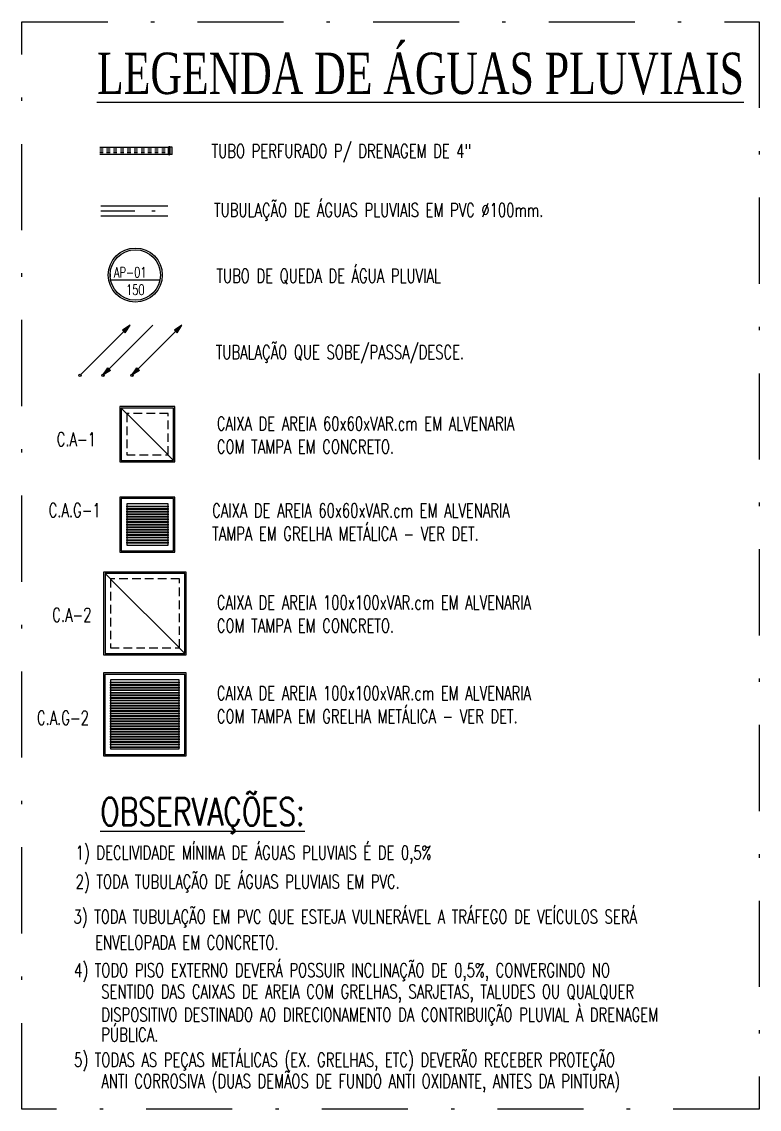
# Model space of a CAD drawing. Header units: inches. Extents: x 542650 to 544515, y 9574150 to 9574595.
# Drawn here: x 542650.18 to 542671.6, y 9574555.54 to 9574587.08 of the extents above; entities that cross this region are included whole.
import ezdxf
from ezdxf.enums import TextEntityAlignment as Align

# ---------------------------------------------------------------- set-up
doc = ezdxf.new("R2010")
doc.units = ezdxf.units.IN
doc.header["$MEASUREMENT"] = 0
for name, pattern in [('ACAD_ISO07W100', [3, 0, -3]), ('DASHDOT', [1, 0.5, -0.25, 0, -0.25]), ('HIDDEN', [0.375, 0.25, -0.125])]:
    doc.linetypes.add(name, pattern=pattern)
for name, color, linetype in [('EIXO', 8, 'Continuous'), ('I-NORMO_INST', 4, 'Continuous'), ('I-PLUVIAL', 90, 'Continuous')]:
    doc.layers.add(name, color=color, linetype=linetype)
doc.styles.add('25', font='ROMANS.SHX', dxfattribs={"width": 0.7, "height": 0.05})
doc.styles.add('50', font='ROMANS.SHX', dxfattribs={"width": 0.7, "height": 0.1})
doc.styles.add('ROMANS', font='romans', dxfattribs={"height": 0.2})
doc.styles.add('TITULO', font='times.ttf')

# ---------------------------------------------------------------- blocks, each defined once
blk = doc.blocks.new('BOLA')
at = {"style": '50', "width": 0.7, "flags": 1}
blk.add_attdef('ALTUARA', text='', height=0.002, dxfattribs=at).set_placement((0.00026, -0.00753), align=Align.CENTER)
at = {"color": 2}
blk.add_wipeout([(-0.00343, 0.00331), (-0.0009, 0.00469), (0.00185, 0.00442), (0.00357, 0.00314), (0.00459, 0.00134), (0.00476, -0.00032), (0.00423, -0.00223), (0.003, -0.00372), (0.00111, -0.00471), (-0.00088, -0.00473), (-0.00258, -0.00408), (-0.00343, -0.00333), (-0.00451, -0.0017), (-0.00479, -0.00008), (-0.00453, 0.00162)], dxfattribs=at)
at = {"color": 8}
blk.add_line((-0.00479, -0.00091), (0.00479, -0.00091), dxfattribs=at)
blk.add_circle((0, 0), 0.00523, dxfattribs=at)
blk.add_circle((0, 0), 0.00488)
at = {"style": '50', "width": 0.7}
blk.add_attdef('NAF', (-0.00413, -0.00047), '', height=0.002, dxfattribs=at)
blk.add_attdef('NU', text='', height=0.002, dxfattribs=at).set_placement((0, -0.00385), align=Align.CENTER)
blk = doc.blocks.new('*U13')
at = {"style": 'TITULO', "width": 0.7}
blk.add_attdef('LNOME', (0.00006, 0.003), '', height=0.006, dxfattribs=at)
blk = doc.blocks.new('CAP100')
at = {"color": 1, "style": '25', "flags": 3}
blk.add_attdef('QUANT.', text='', height=0.05, dxfattribs=at).set_placement((0, -0.272), align=Align.CENTER)
at = {"color": 2}
blk.add_wipeout([(0.049, -0.056), (0.021, -0.056), (0.021, -0.057), (0.017, -0.061), (0.006, -0.061), (0.001, -0.057), (0.001, -0.056), (0, -0.056), (0, 0.056), (0.001, 0.056), (0.001, 0.057), (0.006, 0.061), (0.017, 0.061), (0.021, 0.057), (0.021, 0.056), (0.049, 0.056), (0.056, 0.05), (0.056, -0.05)], dxfattribs=at)
for p, q in [((0, -0.053), (0, 0.053)), ((0.004, 0.053), (0, 0.053)), ((0.005, 0.054), (0.005, 0.057)), ((0.017, 0.058), (0.006, 0.058)), ((0.006, -0.057), (0.006, 0.057)), ((0.017, -0.057), (0.017, 0.057)), ((0.018, 0.054), (0.018, 0.057)), ((0.049, 0.053), (0.019, 0.053)), ((0.052, -0.05), (0.052, 0.05)), ((0.004, -0.053), (0, -0.053)), ((0.005, -0.054), (0.005, -0.057)), ((0.017, -0.058), (0.006, -0.058)), ((0.018, -0.054), (0.018, -0.057)), ((0.049, -0.053), (0.019, -0.053))]:
    blk.add_line(p, q)
at = {"color": 8}
for p, q in [((0.005, 0.053), (0.005, -0.053)), ((0.018, 0.053), (0.018, -0.053))]:
    blk.add_line(p, q, dxfattribs=at)
for centre, radius, start, end in [((0.004, 0.054), 0.001, 270, 0), ((0.006, 0.057), 0.001, 90, 180), ((0.017, 0.057), 0.001, 0, 90), ((0.019, 0.054), 0.001, 180, 270), ((0.049, 0.05), 0.003, 0, 90), ((0.004, -0.054), 0.001, 0, 90), ((0.006, -0.057), 0.001, 180, 270), ((0.017, -0.057), 0.001, 270, 0), ((0.019, -0.054), 0.001, 90, 180), ((0.049, -0.05), 0.003, 270, 0)]:
    blk.add_arc(centre, radius, start, end)
at = {"color": 1, "style": '25', "flags": 1}
for tag, p in [('DESCRICAO', (0, -0.109)), ('MARCA', (0, -0.188))]:
    blk.add_attdef(tag, text='', height=0.05, dxfattribs=at).set_placement(p, align=Align.CENTER)
blk = doc.blocks.new('kan4')
at = {"color": 2}
blk.add_wipeout([(0, 0.053), (0.999, 0.053), (0.999, -0.053), (0, -0.053)], dxfattribs=at)
blk.add_blockref('CAP100', (0.999, 0), dxfattribs=at)
for p, q in [((-0.001, 0.05), (0.999, 0.05)), ((-0.001, -0.05), (0.999, -0.05))]:
    blk.add_line(p, q)
at = {"color": 8, "linetype": 'ACAD_ISO07W100', "ltscale": 0.01}
for p, q in [((-0.001, 0.026), (0.999, 0.026)), ((-0.001, 0), (0.999, 0)), ((-0.001, -0.026), (0.999, -0.026))]:
    blk.add_line(p, q, dxfattribs=at)
blk = doc.blocks.new('*U77')
at = {"linetype": 'Continuous'}
for p, q in [((0, 0), (0.127, 0.028)), ((1.042, 0), (0, 0)), ((0.127, -0.028), (0, 0)), ((0.127, 0.028), (0.127, -0.028))]:
    blk.add_line(p, q, dxfattribs=at)
blk.add_circle((0, 0), 0.0178)
blk.add_solid([(0.127, 0.028), (0.127, -0.028), (0, 0)], dxfattribs=at)
blk = doc.blocks.new('*U75')
at = {"linetype": 'Continuous'}
for p, q in [((1.042, 0), (0, 0)), ((0.915, 0.028), (0.915, -0.028)), ((1.042, 0), (0.915, 0.028)), ((0.915, -0.028), (1.042, 0))]:
    blk.add_line(p, q, dxfattribs=at)
blk.add_circle((0, 0), 0.0178)
blk.add_solid([(0.915, 0.028), (0.915, -0.028), (1.042, 0)], dxfattribs=at)
blk = doc.blocks.new('*U76')
at = {"linetype": 'Continuous'}
for p, q in [((0, 0), (0.127, 0.028)), ((1.042, 0), (0, 0)), ((0.127, -0.028), (0, 0)), ((0.127, 0.028), (0.127, -0.028)), ((0.915, 0.028), (0.915, -0.028)), ((1.042, 0), (0.915, 0.028)), ((0.915, -0.028), (1.042, 0))]:
    blk.add_line(p, q, dxfattribs=at)
blk.add_circle((0, 0), 0.0178)
for points in [[(0.127, 0.028), (0.127, -0.028), (0, 0)], [(0.915, 0.028), (0.915, -0.028), (1.042, 0)]]:
    blk.add_solid(points, dxfattribs=at)
blk = doc.blocks.new('CAG')
at = {"color": 2, "ltscale": 0.5}
blk.add_wipeout([(-0.302, 0.302), (-0.302, -0.302), (0.302, -0.302), (0.302, 0.302)], dxfattribs=at)
at = {"ltscale": 0.5}
blk.add_lwpolyline([(-0.4, 0.4), (-0.4, -0.4), (0.4, -0.4), (0.4, 0.4)], close=True, dxfattribs=at)
at = {"color": 8, "ltscale": 0.5}
for points in [[(-0.38, 0.38), (-0.38, -0.38), (0.38, -0.38), (0.38, 0.38)], [(-0.3, 0.3), (-0.3, -0.3), (0.3, -0.3), (0.3, 0.3)], [(-0.3, 0.26875), (0.3, 0.26875), (0.3, 0.25625), (-0.3, 0.25625)], [(-0.3, 0.23125), (0.3, 0.23125), (0.3, 0.21875), (-0.3, 0.21875)], [(-0.3, 0.19375), (0.3, 0.19375), (0.3, 0.18125), (-0.3, 0.18125)], [(-0.3, 0.15625), (0.3, 0.15625), (0.3, 0.14375), (-0.3, 0.14375)], [(-0.3, 0.11875), (0.3, 0.11875), (0.3, 0.10625), (-0.3, 0.10625)], [(-0.3, 0.08125), (0.3, 0.08125), (0.3, 0.06875), (-0.3, 0.06875)], [(-0.3, 0.04375), (0.3, 0.04375), (0.3, 0.03125), (-0.3, 0.03125)], [(-0.3, 0.00625), (0.3, 0.00625), (0.3, -0.00625), (-0.3, -0.00625)], [(-0.3, -0.03125), (0.3, -0.03125), (0.3, -0.04375), (-0.3, -0.04375)], [(-0.3, -0.06875), (0.3, -0.06875), (0.3, -0.08125), (-0.3, -0.08125)], [(-0.3, -0.10625), (0.3, -0.10625), (0.3, -0.11875), (-0.3, -0.11875)], [(-0.3, -0.14375), (0.3, -0.14375), (0.3, -0.15625), (-0.3, -0.15625)], [(-0.3, -0.18125), (0.3, -0.18125), (0.3, -0.19375), (-0.3, -0.19375)], [(-0.3, -0.21875), (0.3, -0.21875), (0.3, -0.23125), (-0.3, -0.23125)], [(-0.3, -0.25625), (0.3, -0.25625), (0.3, -0.26875), (-0.3, -0.26875)]]:
    blk.add_lwpolyline(points, close=True, dxfattribs=at)
blk = doc.blocks.new('*U82')
at = {"color": 2, "ltscale": 0.5}
blk.add_wipeout([(-0.502, 0.502), (-0.502, -0.502), (0.502, -0.502), (0.502, 0.502)], dxfattribs=at)
at = {"ltscale": 0.5}
blk.add_lwpolyline([(-0.6, 0.6), (-0.6, -0.6), (0.6, -0.6), (0.6, 0.6)], close=True, dxfattribs=at)
at = {"color": 8, "ltscale": 0.5}
for points in [[(-0.58, 0.58), (-0.58, -0.58), (0.58, -0.58), (0.58, 0.58)], [(-0.5, 0.5), (-0.5, -0.5), (0.5, -0.5), (0.5, 0.5)], [(-0.5, 0.46875), (0.5, 0.46875), (0.5, 0.45625), (-0.5, 0.45625)], [(-0.5, 0.43125), (0.5, 0.43125), (0.5, 0.41875), (-0.5, 0.41875)], [(-0.5, 0.39375), (0.5, 0.39375), (0.5, 0.38125), (-0.5, 0.38125)], [(-0.5, 0.35625), (0.5, 0.35625), (0.5, 0.34375), (-0.5, 0.34375)], [(-0.5, 0.31875), (0.5, 0.31875), (0.5, 0.30625), (-0.5, 0.30625)], [(-0.5, 0.28125), (0.5, 0.28125), (0.5, 0.26875), (-0.5, 0.26875)], [(-0.5, 0.24375), (0.5, 0.24375), (0.5, 0.23125), (-0.5, 0.23125)], [(-0.5, 0.20625), (0.5, 0.20625), (0.5, 0.19375), (-0.5, 0.19375)], [(-0.5, 0.16875), (0.5, 0.16875), (0.5, 0.15625), (-0.5, 0.15625)], [(-0.5, 0.13125), (0.5, 0.13125), (0.5, 0.11875), (-0.5, 0.11875)], [(-0.5, 0.09375), (0.5, 0.09375), (0.5, 0.08125), (-0.5, 0.08125)], [(-0.5, 0.05625), (0.5, 0.05625), (0.5, 0.04375), (-0.5, 0.04375)], [(-0.5, 0.01875), (0.5, 0.01875), (0.5, 0.00625), (-0.5, 0.00625)], [(-0.5, -0.01875), (0.5, -0.01875), (0.5, -0.03125), (-0.5, -0.03125)], [(-0.5, -0.05625), (0.5, -0.05625), (0.5, -0.06875), (-0.5, -0.06875)], [(-0.5, -0.09375), (0.5, -0.09375), (0.5, -0.10625), (-0.5, -0.10625)], [(-0.5, -0.13125), (0.5, -0.13125), (0.5, -0.14375), (-0.5, -0.14375)], [(-0.5, -0.16875), (0.5, -0.16875), (0.5, -0.18125), (-0.5, -0.18125)], [(-0.5, -0.20625), (0.5, -0.20625), (0.5, -0.21875), (-0.5, -0.21875)], [(-0.5, -0.24375), (0.5, -0.24375), (0.5, -0.25625), (-0.5, -0.25625)], [(-0.5, -0.28125), (0.5, -0.28125), (0.5, -0.29375), (-0.5, -0.29375)], [(-0.5, -0.31875), (0.5, -0.31875), (0.5, -0.33125), (-0.5, -0.33125)], [(-0.5, -0.35625), (0.5, -0.35625), (0.5, -0.36875), (-0.5, -0.36875)], [(-0.5, -0.39375), (0.5, -0.39375), (0.5, -0.40625), (-0.5, -0.40625)], [(-0.5, -0.43125), (0.5, -0.43125), (0.5, -0.44375), (-0.5, -0.44375)], [(-0.5, -0.46875), (0.5, -0.46875), (0.5, -0.48125), (-0.5, -0.48125)]]:
    blk.add_lwpolyline(points, close=True, dxfattribs=at)
blk = doc.blocks.new('CA')
at = {"color": 2, "ltscale": 0.5}
blk.add_wipeout([(-0.302, 0.29575), (-0.302, -0.30825), (0.302, -0.30825), (0.302, 0.29575)], dxfattribs=at)
at = {"color": 8, "ltscale": 0.5}
blk.add_line((-0.38, 0.37375), (0.38, -0.38625), dxfattribs=at)
at = {"ltscale": 0.5}
blk.add_lwpolyline([(-0.4, 0.39375), (-0.4, -0.40625), (0.4, -0.40625), (0.4, 0.39375)], close=True, dxfattribs=at)
at = {"color": 8, "ltscale": 0.5}
blk.add_lwpolyline([(-0.38, 0.37375), (-0.38, -0.38625), (0.38, -0.38625), (0.38, 0.37375)], close=True, dxfattribs=at)
at = {"color": 8, "linetype": 'HIDDEN', "ltscale": 0.5}
blk.add_lwpolyline([(-0.3, 0.29375), (-0.3, -0.30625), (0.3, -0.30625), (0.3, 0.29375)], close=True, dxfattribs=at)
blk = doc.blocks.new('*U84')
at = {"color": 2, "ltscale": 0.5}
blk.add_wipeout([(-0.502, 0.49575), (-0.502, -0.50825), (0.502, -0.50825), (0.502, 0.49575)], dxfattribs=at)
at = {"color": 8, "ltscale": 0.5}
blk.add_line((-0.58, 0.57375), (0.58, -0.58625), dxfattribs=at)
at = {"ltscale": 0.5}
blk.add_lwpolyline([(-0.6, 0.59375), (-0.6, -0.60625), (0.6, -0.60625), (0.6, 0.59375)], close=True, dxfattribs=at)
at = {"color": 8, "ltscale": 0.5}
blk.add_lwpolyline([(-0.58, 0.57375), (-0.58, -0.58625), (0.58, -0.58625), (0.58, 0.57375)], close=True, dxfattribs=at)
at = {"color": 8, "linetype": 'HIDDEN', "ltscale": 0.5}
blk.add_lwpolyline([(-0.5, 0.49375), (-0.5, -0.50625), (0.5, -0.50625), (0.5, 0.49375)], close=True, dxfattribs=at)
blk = doc.blocks.new('*U85')
at = {"color": 2}
blk.add_wipeout([(-0.487, 0.079), (0.502, 0.079), (0.502, -0.08), (-0.487, -0.08)], dxfattribs=at)
for p, q in [((-0.487, 0.075), (0.502, 0.075)), ((-0.487, -0.075), (0.502, -0.075))]:
    blk.add_line(p, q)
at = {"layer": 'EIXO', "linetype": 'DASHDOT'}
blk.add_line((-0.487, 0), (0.502, 0), dxfattribs=at)

msp = doc.modelspace()

# ---------------------------------------------------------------- block references
at = {"layer": 'I-NORMO_INST'}
for name, p, xscale, yscale, zscale, values in [('*U13', (542652.355, 9574584.389), 200, 200, 200, {'LNOME': '%%ULEGENDA DE ÁGUAS PLUVIAIS'}), ('BOLA', (542653.479, 9574579.736), 150, 150, 150, {'NAF': 'AP-01', 'NU': '150'})]:
    msp.add_blockref(name, p, dxfattribs=dict(at, xscale=xscale, yscale=yscale, zscale=zscale)).add_auto_attribs(values)
at = {"layer": 'I-NORMO_INST', "xscale": 1.968503937007874, "yscale": 1.968503937007874, "zscale": 1.968503937007874, "rotation": 45}
for name, p in [('*U75', (542651.875, 9574576.827)), ('*U77', (542652.541, 9574576.827)), ('*U76', (542653.383, 9574576.827))]:
    msp.add_blockref(name, p, dxfattribs=at)
at = {"layer": 'I-PLUVIAL', "xscale": 2, "yscale": 2, "zscale": 2}
msp.add_blockref('kan4', (542652.449, 9574583.343), dxfattribs=at)

# ---------------------------------------------------------------- texts
at = {"layer": 'I-NORMO_INST', "style": '50', "width": 0.7}
for s, p in [('TUBO PERFURADO P/ DRENAGEM DE 4"', (542655.693, 9574583.133)), ('TUBULAÇÃO DE ÁGUAS PLUVIAIS EM PVC Ø100mm.', (542655.764, 9574581.422)), ('TUBO DE QUEDA DE ÁGUA PLUVIAL', (542655.833, 9574579.514)), ('TUBALAÇÃO QUE SOBE/PASSA/DESCE.', (542655.814, 9574577.3)), ('CAIXA DE AREIA 60x60xVAR.cm EM ALVENARIA', (542655.845, 9574575.227)), ('C.A-1', (542651.197, 9574574.773)), ('COM TAMPA EM CONCRETO.', (542655.845, 9574574.556)), ('C.A.G-1', (542650.963, 9574572.716)), ('CAIXA DE AREIA 60x60xVAR.cm EM ALVENARIA', (542655.71, 9574572.704)), ('TAMPA EM GRELHA METÁLICA - VER DET.', (542655.71, 9574572.032)), ('CAIXA DE AREIA 100x100xVAR.cm EM ALVENARIA', (542655.845, 9574570.038)), ('C.A-2', (542651.067, 9574569.677)), ('COM TAMPA EM CONCRETO.', (542655.845, 9574569.366)), ('CAIXA DE AREIA 100x100xVAR.cm EM ALVENARIA', (542655.845, 9574567.408)), ('COM TAMPA EM GRELHA METÁLICA - VER DET.', (542655.845, 9574566.736)), ('C.A.G-2', (542650.621, 9574566.692)), ('1) DECLIVIDADE MÍNIMA DE ÁGUAS PLUVIAIS É DE 0,5%%%', (542651.748, 9574562.78)), ('2) TODA TUBULAÇÃO DE ÁGUAS PLUVIAIS EM PVC.', (542651.748, 9574561.938)), ('4) TODO PISO EXTERNO DEVERÁ POSSUIR INCLINAÇÃO DE 0,5%%%, CONVERGINDO NO ', (542651.7, 9574559.369)), ('SENTIDO DAS CAIXAS DE AREIA COM GRELHAS, SARJETAS, TALUDES OU QUALQUER', (542652.492, 9574558.75)), ('DISPOSITIVO DESTINADO AO DIRECIONAMENTO DA CONTRIBUIÇÃO PLUVIAL À DRENAGEM ', (542652.492, 9574558.081)), ('PÚBLICA.', (542652.492, 9574557.502)), ('5) TODAS AS PEÇAS METÁLICAS (EX. GRELHAS, ETC) DEVERÃO RECEBER PROTEÇÃO', (542651.7, 9574556.771)), ('ANTI CORROSIVA (DUAS DEMÃOS DE FUNDO ANTI OXIDANTE, ANTES DA PINTURA)', (542652.492, 9574556.152))]:
    msp.add_text(s, height=0.4, dxfattribs=at).set_placement(p)
at = {"layer": 'I-NORMO_INST', "color": 5, "style": 'ROMANS', "oblique": 0.15, "width": 0.75}
msp.add_text('%%UOBSERVAÇÕES:', height=0.8, dxfattribs=at).set_placement((542652.459, 9574563.767))
at = {"layer": 'I-NORMO_INST', "color": 4, "style": 'ROMANS', "width": 0.7}
for s, p in [('3) TODA TUBULAÇÃO EM PVC QUE ESTEJA VULNERÁVEL A TRÁFEGO DE VEÍCULOS SERÁ ', (542651.685, 9574560.921)), ('   ENVELOPADA EM CONCRETO.', (542651.685, 9574560.174))]:
    msp.add_text(s, height=0.4, dxfattribs=at).set_placement(p)

# ---------------------------------------------------------------- next in the draw order: linework, layer by layer
at = {"layer": 'I-NORMO_INST', "color": 4, "linetype": 'DASHDOT', "ltscale": 5}
msp.add_lwpolyline([(542650.182, 9574587.084), (542671.596, 9574587.084), (542671.596, 9574555.536), (542650.182, 9574555.536)], close=True, dxfattribs=at)

# ---------------------------------------------------------------- next in the draw order: block references
at = {"layer": 'I-PLUVIAL'}
for name, p, xscale, yscale, zscale in [('*U85', (542653.44, 9574581.598), 1.968503937007874, 1.968503937007874, 1.968503937007874), ('CA', (542653.829, 9574575.131), 2, 2, 2), ('CAG', (542653.829, 9574572.497), 2, 2, 2), ('*U84', (542653.76, 9574569.932), 2, 2, 2), ('*U82', (542653.756, 9574566.992), 2, 2, 2)]:
    msp.add_blockref(name, p, dxfattribs=dict(at, xscale=xscale, yscale=yscale, zscale=zscale))

doc.saveas('drawing.dxf')
